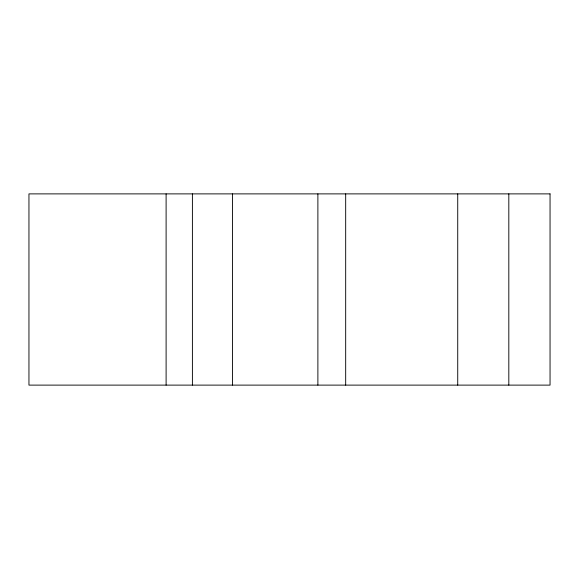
<?xml version="1.0" encoding="UTF-8"?>
<svg xmlns="http://www.w3.org/2000/svg" width="579" height="579" viewBox="0 0 579 579"><rect width="100%" height="100%" fill="white"/><g stroke="black" fill="none" stroke-linecap="round" stroke-linejoin="round"><path stroke-width="0.87" d="M508.818 193.885L508.818 385.115M457.728 193.885L457.728 385.115M345.677 193.885L345.677 385.115M317.885 193.885L317.885 385.115M232.432 193.885L232.432 385.115M192.402 193.885L192.402 385.115M166.108 193.885L166.108 385.115M550.05 193.885L28.95 193.885L28.95 385.115L550.05 385.115L550.05 193.885"/></g></svg>
